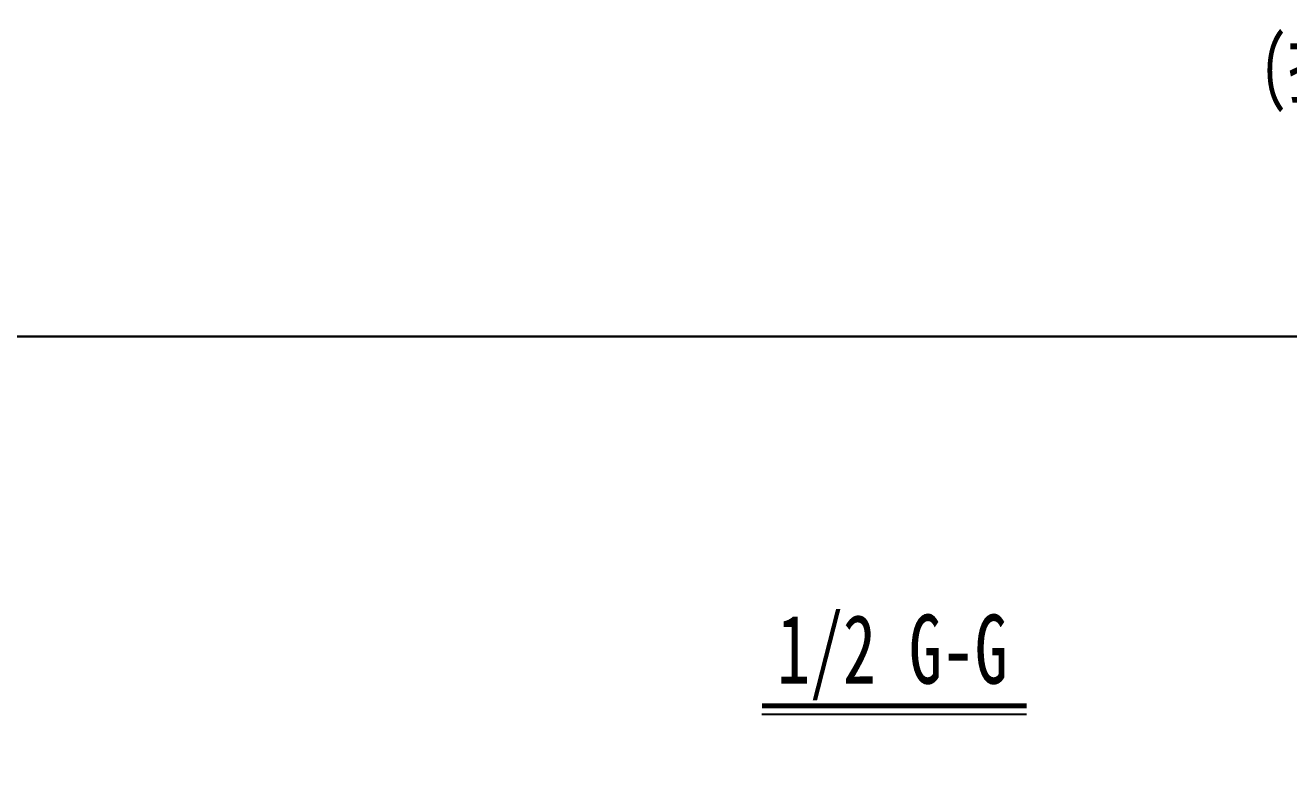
# Model space of a CAD drawing. Header units: millimetres. Extents: x 44597 to 300567, y -113054 to 73044.
# Drawn here: x 120290 to 125513, y -63748 to -60606 of the extents above; entities that cross this region are included whole.
import ezdxf
from ezdxf.enums import TextEntityAlignment as Align

# ---------------------------------------------------------------- set-up
doc = ezdxf.new("R2010")
doc.units = ezdxf.units.MM
doc.layers.get('Defpoints').update_dxf_attribs({"color": 8})
doc.layers.add('文字', color=7, linetype='Continuous', lineweight=15)
doc.layers.add('标注线及字体', color=2, linetype='Continuous', lineweight=15)
doc.styles.add('111', font='', dxfattribs={"width": 0.7})
doc.styles.add('BM_Dim', font='', dxfattribs={"width": 0.85})
doc.styles.get('111').set_extended_font_data('仿宋_GB2312')
doc.styles.get('BM_Dim').set_extended_font_data('仿宋_GB2312')

msp = doc.modelspace()

# ---------------------------------------------------------------- linework, layer by layer
at = {"color": 4}
msp.add_line((123334.7, -63455.3), (124429, -63455.3), dxfattribs=at)
at = {"color": 6, "const_width": 20.6, "elevation": 0}
msp.add_lwpolyline([(123334.7, -63421), (124429, -63421)], dxfattribs=at)
at = {"layer": 'Defpoints'}
for points in [[(113566.6, -36314.1), (152066.6, -36314.1), (152066.6, -61894.1), (113566.6, -61894.1)], [(113566.6, -61894.1), (135566.6, -61894.1), (135566.6, -76511.3), (113566.6, -76511.3)]]:
    msp.add_lwpolyline(points, close=True, dxfattribs=at)

# ---------------------------------------------------------------- texts
at = {"layer": '文字', "style": 'BM_Dim', "width": 0.7}
msp.add_text('(挑臂横梁)', height=250, dxfattribs=at).set_placement((125987.4, -60974.2), align=Align.BOTTOM_CENTER)
at = {"layer": '标注线及字体', "style": '111', "width": 0.7}
msp.add_text('1/2 G-G', height=285.71, dxfattribs=at).set_placement((123874.3, -63210), align=Align.MIDDLE)

doc.saveas('drawing.dxf')
